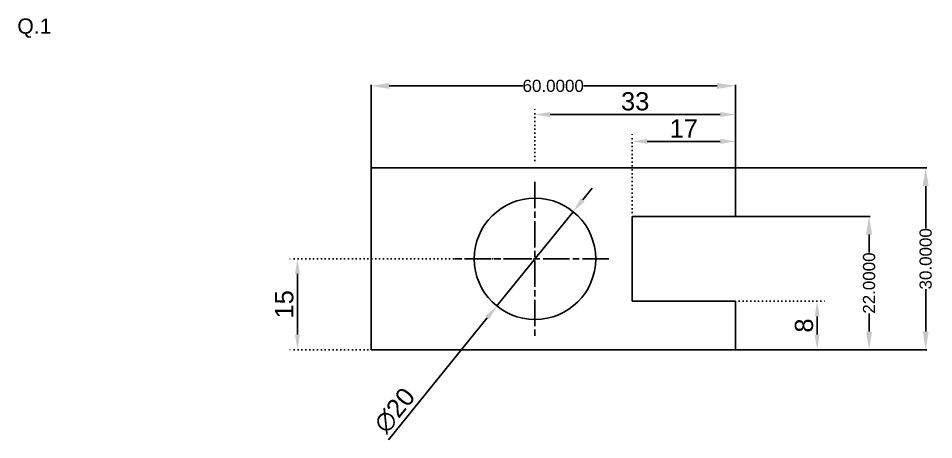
# Model space of a CAD drawing. Header units: millimetres. Extents: x 942 to 2043, y 631 to 1243.
# Drawn here: x 941.9 to 1092.7, y 955.2 to 1024.6 of the extents above; entities that cross this region are included whole.
import ezdxf

# ---------------------------------------------------------------- set-up
doc = ezdxf.new("R2010")
doc.units = ezdxf.units.MM
doc.header["$LTSCALE"] = 0.18
for name, pattern in [('ACAD_ISO07W100', [3, 0, -3]), ('ACAD_ISO08W100', [36, 24, -3, 6, -3]), ('HIDDEN', [9.525, 6.35, -3.175])]:
    doc.linetypes.add(name, pattern=pattern)
doc.layers.add('DotDash', color=7, linetype='HIDDEN')
doc.styles.get("Standard").update_dxf_attribs({"font": 'arial.ttf'})
doc.dimstyles.new('ISO-25', dxfattribs={"dimtxt": 3, "dimasz": 2.5, "dimexe": 1.25, "dimexo": 0.625, "dimtad": 1, "dimtxsty": 'Standard', "dimcen": 2.5, "dimclrd": 3, "dimclre": 2, "dimadec": 0, "dimazin": 0, "dimtfac": 1, "dimtmove": 0, "dimatfit": 3, "dimfxl": 1, "dimarcsym": 0})
doc.dimstyles.get("Standard").update_dxf_attribs({"dimtxt": 2, "dimasz": 3, "dimexe": 0.18, "dimexo": 0.0625, "dimgap": 0.09, "dimtad": 0, "dimdec": 4, "dimzin": 0, "dimdsep": 46, "dimtxsty": 'Standard', "dimcen": 0.09, "dimadec": 0, "dimazin": 0, "dimtfac": 1, "dimtdec": 4, "dimtofl": 0, "dimtmove": 0, "dimatfit": 3, "dimfxl": 1, "dimtolj": 1, "dimtzin": 0, "dimarcsym": 0})

# ---------------------------------------------------------------- blocks, each defined once
blk = doc.blocks.new('*D1')
at = {"color": 0, "lineweight": -2, "transparency": 16777216}
for p, q in [((1000, 1000.06), (1000, 1013.68)), ((1003, 1013.5), (1024.98, 1013.5)), ((1057, 1013.5), (1035.02, 1013.5)), ((1060, 1000.06), (1060, 1013.68))]:
    blk.add_line(p, q, dxfattribs=at)
at = {"color": 0, "transparency": 16777216}
for points in [[(1003, 1014), (1003, 1013), (1000, 1013.5)], [(1057, 1014), (1057, 1013), (1060, 1013.5)]]:
    blk.add_solid(points, dxfattribs=at)
at = {"layer": 'Defpoints', "color": 0, "transparency": 16777216}
for p in [(1060, 1013.5), (1000, 1000), (1060, 1000)]:
    blk.add_point(p, dxfattribs=at)
at = {"color": 0, "transparency": 16777216, "insert": (1030, 1013.5), "char_height": 2, "attachment_point": 5}
blk.add_mtext('\\A1;60.0000', dxfattribs=at)
blk = doc.blocks.new('*D2')
at = {"color": 0, "lineweight": -2, "transparency": 16777216}
for p, q in [((1060.06, 1000), (1091.52, 1000)), ((1091.34, 997), (1091.34, 990.01)), ((1091.34, 973), (1091.34, 979.99)), ((1060.06, 970), (1091.52, 970))]:
    blk.add_line(p, q, dxfattribs=at)
at = {"color": 0, "transparency": 16777216}
for points in [[(1090.84, 997), (1091.84, 997), (1091.34, 1000)], [(1090.84, 973), (1091.84, 973), (1091.34, 970)]]:
    blk.add_solid(points, dxfattribs=at)
at = {"layer": 'Defpoints', "color": 0, "transparency": 16777216}
for p in [(1060, 1000), (1060, 970), (1091.34, 970)]:
    blk.add_point(p, dxfattribs=at)
at = {"color": 0, "transparency": 16777216, "insert": (1091.34, 985), "char_height": 2, "attachment_point": 5, "rotation": 90}
blk.add_mtext('\\A1;30.0000', dxfattribs=at)
blk = doc.blocks.new('*D3')
at = {"color": 0, "lineweight": -2, "transparency": 16777216}
for p, q in [((1060.06, 992), (1082.2, 992)), ((1082.02, 989), (1082.02, 986.03)), ((1082.02, 973), (1082.02, 975.97)), ((1060.06, 970), (1082.2, 970))]:
    blk.add_line(p, q, dxfattribs=at)
at = {"color": 0, "transparency": 16777216}
for points in [[(1081.52, 989), (1082.52, 989), (1082.02, 992)], [(1081.52, 973), (1082.52, 973), (1082.02, 970)]]:
    blk.add_solid(points, dxfattribs=at)
at = {"layer": 'Defpoints', "color": 0, "transparency": 16777216}
for p in [(1060, 992), (1060, 970), (1082.02, 970)]:
    blk.add_point(p, dxfattribs=at)
at = {"color": 0, "transparency": 16777216, "insert": (1082.02, 981), "char_height": 2, "attachment_point": 5, "rotation": 90}
blk.add_mtext('\\A1;22.0000', dxfattribs=at)
blk = doc.blocks.new('*D4')
at = {"color": 2, "linetype": 'ACAD_ISO07W100', "lineweight": -2, "transparency": 16777216}
for p, q in [((1060.62, 978), (1074.71, 978)), ((1060.62, 970), (1074.71, 970))]:
    blk.add_line(p, q, dxfattribs=at)
at = {"color": 3, "linetype": 'Continuous', "lineweight": -2, "transparency": 16777216}
blk.add_line((1073.46, 975.5), (1073.46, 972.5), dxfattribs=at)
at = {"color": 3, "transparency": 16777216}
for points in [[(1073.05, 975.5), (1073.88, 975.5), (1073.46, 978)], [(1073.05, 972.5), (1073.88, 972.5), (1073.46, 970)]]:
    blk.add_solid(points, dxfattribs=at)
at = {"layer": 'Defpoints', "color": 0, "transparency": 16777216}
for p in [(1060, 978), (1060, 970), (1073.46, 970)]:
    blk.add_point(p, dxfattribs=at)
at = {"color": 0, "transparency": 16777216, "insert": (1071.31, 974), "char_height": 3, "attachment_point": 5, "rotation": 90}
blk.add_mtext('8', dxfattribs=at)
blk = doc.blocks.new('*D5')
at = {"color": 2, "linetype": 'ACAD_ISO07W100', "lineweight": -2, "transparency": 16777216}
for p, q in [((1043, 992.62), (1043, 1005.61)), ((1060, 992.62), (1060, 1005.61))]:
    blk.add_line(p, q, dxfattribs=at)
at = {"color": 3, "linetype": 'Continuous', "lineweight": -2, "transparency": 16777216}
blk.add_line((1045.5, 1004.36), (1057.5, 1004.36), dxfattribs=at)
at = {"color": 3, "transparency": 16777216}
for points in [[(1045.5, 1004.77), (1045.5, 1003.94), (1043, 1004.36)], [(1057.5, 1004.77), (1057.5, 1003.94), (1060, 1004.36)]]:
    blk.add_solid(points, dxfattribs=at)
at = {"layer": 'Defpoints', "color": 0, "transparency": 16777216}
for p in [(1060, 1004.36), (1043, 992), (1060, 992)]:
    blk.add_point(p, dxfattribs=at)
at = {"color": 0, "transparency": 16777216, "insert": (1051.5, 1006.49), "char_height": 3, "attachment_point": 5}
blk.add_mtext('17', dxfattribs=at)
blk = doc.blocks.new('*D6')
at = {"color": 3, "linetype": 'Continuous', "lineweight": -2, "transparency": 16777216}
for p, q in [((1034.86, 994.72), (1036.44, 996.66)), ((1033.29, 992.77), (1020.71, 977.23)), ((1002.87, 955.18), (1019.14, 975.28))]:
    blk.add_line(p, q, dxfattribs=at)
at = {"color": 3, "transparency": 16777216}
for points in [[(1034.54, 994.98), (1035.19, 994.45), (1033.29, 992.77)], [(1018.81, 975.55), (1019.46, 975.02), (1020.71, 977.23)]]:
    blk.add_solid(points, dxfattribs=at)
at = {"layer": 'Defpoints', "color": 0, "transparency": 16777216}
for p in [(1033.29, 992.77), (1020.71, 977.23)]:
    blk.add_point(p, dxfattribs=at)
at = {"color": 0, "transparency": 16777216, "insert": (1003.9, 960.01), "char_height": 3, "attachment_point": 5, "rotation": 51.0164}
blk.add_mtext('∅20', dxfattribs=at)
blk = doc.blocks.new('*D7')
at = {"layer": 'Defpoints', "color": 0, "linetype": 'ACAD_ISO08W100', "transparency": 16777216}
for p in [(1060, 1008.78), (1027, 1000.61), (1060, 1000)]:
    blk.add_point(p, dxfattribs=at)
at = {"layer": 'DotDash', "color": 2, "linetype": 'ACAD_ISO07W100', "lineweight": -2, "transparency": 16777216}
for p, q in [((1027, 1001.23), (1027, 1010.03)), ((1060, 1000.62), (1060, 1010.03))]:
    blk.add_line(p, q, dxfattribs=at)
at = {"layer": 'DotDash', "color": 3, "linetype": 'Continuous', "lineweight": -2, "transparency": 16777216}
blk.add_line((1029.5, 1008.78), (1057.5, 1008.78), dxfattribs=at)
at = {"layer": 'DotDash', "color": 3, "linetype": 'ACAD_ISO08W100', "transparency": 16777216}
for points in [[(1029.5, 1009.2), (1029.5, 1008.36), (1027, 1008.78)], [(1057.5, 1009.2), (1057.5, 1008.36), (1060, 1008.78)]]:
    blk.add_solid(points, dxfattribs=at)
at = {"layer": 'DotDash', "color": 0, "linetype": 'ACAD_ISO08W100', "transparency": 16777216, "insert": (1043.5, 1010.94), "char_height": 3, "attachment_point": 5}
blk.add_mtext('33', dxfattribs=at)
blk = doc.blocks.new('*D8')
at = {"layer": 'Defpoints', "color": 0, "linetype": 'ACAD_ISO08W100', "transparency": 16777216}
for p in [(1027, 985), (987.89, 970), (1027, 970)]:
    blk.add_point(p, dxfattribs=at)
at = {"layer": 'DotDash', "color": 2, "linetype": 'ACAD_ISO07W100', "lineweight": -2, "transparency": 16777216}
for p, q in [((1026.38, 985), (986.64, 985)), ((1026.38, 970), (986.64, 970))]:
    blk.add_line(p, q, dxfattribs=at)
at = {"layer": 'DotDash', "color": 3, "linetype": 'Continuous', "lineweight": -2, "transparency": 16777216}
blk.add_line((987.89, 982.5), (987.89, 972.5), dxfattribs=at)
at = {"layer": 'DotDash', "color": 3, "linetype": 'ACAD_ISO08W100', "transparency": 16777216}
for points in [[(987.47, 982.5), (988.3, 982.5), (987.89, 985)], [(987.47, 972.5), (988.3, 972.5), (987.89, 970)]]:
    blk.add_solid(points, dxfattribs=at)
at = {"layer": 'DotDash', "color": 0, "linetype": 'ACAD_ISO08W100', "transparency": 16777216, "insert": (985.73, 977.5), "char_height": 3, "attachment_point": 5, "rotation": 90}
blk.add_mtext('15', dxfattribs=at)

msp = doc.modelspace()

# ---------------------------------------------------------------- linework, layer by layer
for p, q in [((1000, 1000), (1060, 1000)), ((1000, 1000), (1000, 1000)), ((1000, 1000), (1000, 970)), ((1060, 1000), (1060, 992)), ((1060, 992), (1043, 992)), ((1043, 992), (1043, 978)), ((1043, 978), (1060, 978)), ((1060, 978), (1060, 970)), ((1000, 970), (1060, 970))]:
    msp.add_line(p, q)
msp.add_circle((1027, 985), 10)
at = {"layer": 'DotDash', "linetype": 'ACAD_ISO08W100'}
for p, q in [((1027, 997.67475), (1027, 971.99044)), ((1039.15646, 985), (1013.31235, 985))]:
    msp.add_line(p, q, dxfattribs=at)

# ---------------------------------------------------------------- texts
at = {"layer": 'DotDash', "linetype": 'ACAD_ISO08W100', "insert": (941.75411, 1024.60881), "char_height": 2.5, "attachment_point": 1}
msp.add_mtext_dynamic_manual_height_columns('Q.1', width=21.6758403, gutter_width=12.5, heights=[0], dxfattribs=at)

# ---------------------------------------------------------------- dimensions: what is measured, and where the dimension line sits
for base, p1, p2, dimstyle, picture, middle in [((1060, 1013.50454), (1000, 1000), (1060, 1000), 'Standard', '*D1', (1030, 1013.50454)), ((1060, 1004.3582), (1043, 992), (1060, 992), 'ISO-25', '*D5', (1051.5, 1006.48934))]:
    dim = msp.add_linear_dim(base=base, p1=p1, p2=p2, dimstyle=dimstyle)
    dim.commit()
    dim.dimension.update_dxf_attribs({"geometry": picture, "text_midpoint": middle})
for base, p1, dimstyle, picture, middle in [((1091.34346, 970), (1060, 1000), 'Standard', '*D2', (1091.34346, 985)), ((1082.01859, 970), (1060, 992), 'Standard', '*D3', (1082.01859, 981)), ((1073.46366, 970), (1060, 978), 'ISO-25', '*D4', (1071.30694, 974))]:
    dim = msp.add_linear_dim(base=base, p1=p1, p2=(1060, 970), angle=90, dimstyle=dimstyle)
    dim.commit()
    dim.dimension.update_dxf_attribs({"geometry": picture, "text_midpoint": middle})
dim = msp.add_diameter_dim_2p(p1=(1033.29098, 992.77326), p2=(1020.70902, 977.22674), dimstyle='ISO-25')
dim.commit()
dim.dimension.update_dxf_attribs({"geometry": '*D6', "text_midpoint": (1005.63718, 958.60371), "dimtype": 163})
at = {"layer": 'DotDash', "linetype": 'ACAD_ISO08W100'}
dim = msp.add_linear_dim(base=(1060, 1008.78148), p1=(1027, 1000.6082), p2=(1060, 1000), dimstyle='ISO-25', dxfattribs=at)
dim.commit()
dim.dimension.update_dxf_attribs({"geometry": '*D7', "text_midpoint": (1043.5, 1010.93922)})
dim = msp.add_linear_dim(base=(987.88507, 970), p1=(1027, 985), p2=(1027, 970), angle=90, dimstyle='ISO-25', dxfattribs=at)
dim.commit()
dim.dimension.update_dxf_attribs({"geometry": '*D8', "text_midpoint": (985.72835, 977.5)})

doc.saveas('drawing.dxf')
